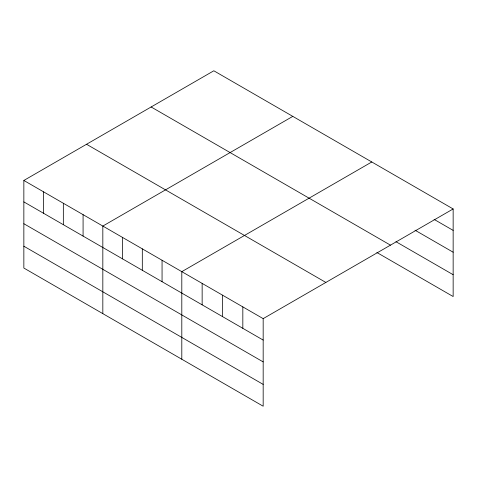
<?xml version="1.0" encoding="UTF-8"?>
<svg xmlns="http://www.w3.org/2000/svg" width="477" height="477" viewBox="0 0 477 477"><rect width="100%" height="100%" fill="white"/><g stroke="black" fill="none" stroke-linecap="round" stroke-linejoin="round"><path stroke-width="0.72" d="M263.173 361.9L263.173 318.636L23.85 180.461L23.85 268.044L263.173 406.219L263.173 361.9L23.85 223.725M23.85 180.461L213.827 70.781L453.15 208.956L453.15 296.539L376.866 252.494M292.8 116.376L102.829 226.062L102.829 313.645M371.78 161.977L181.803 271.657L181.803 359.241M263.173 318.636L453.15 208.956M434.076 219.378L453.15 230.385M415.008 230.194L453.15 252.214M395.934 241.678L453.15 274.704M151.131 106.979L390.46 245.148M86.54 144.269L325.869 282.444M23.85 201.896L263.173 340.071M23.85 246.215L263.173 384.39M242.829 306.89L242.829 328.325M222.491 295.144L222.491 316.579M202.147 283.404L202.147 304.833M162.061 260.257L162.061 281.692M142.313 248.857L142.313 270.292M122.571 237.463L122.571 258.892M83.081 214.662L83.081 236.091M63.34 203.262L63.34 224.697M43.592 191.861L43.592 213.297"/></g></svg>
